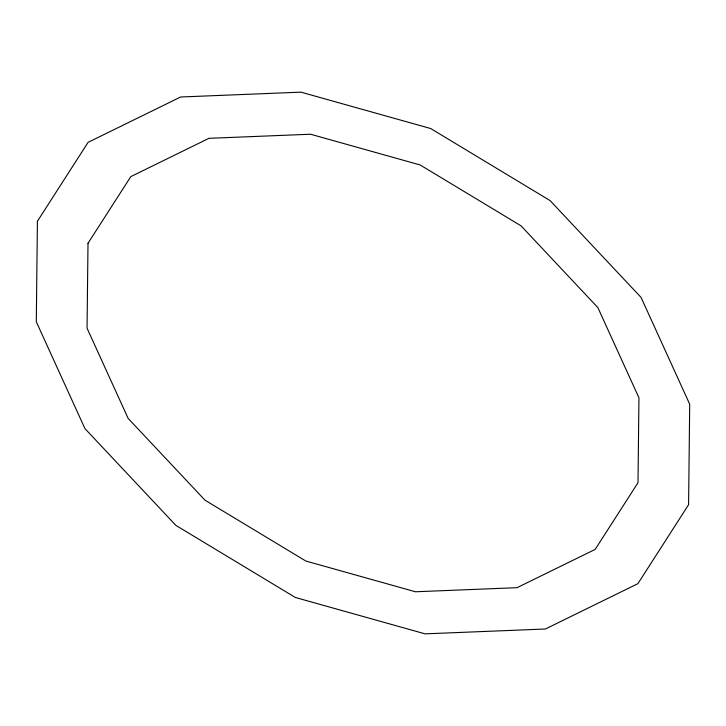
<?xml version="1.0" encoding="UTF-8"?>
<svg xmlns="http://www.w3.org/2000/svg" width="726" height="726" viewBox="0 0 726 726"><rect width="100%" height="100%" fill="white"/><g stroke="black" fill="none" stroke-linecap="round" stroke-linejoin="round"><path stroke-width="1.09" d="M37.416 221.276L36.3 321.79L84.924 428.576L175.883 525.388L295.328 597.471L425.073 633.852L545.371 629.006L637.909 583.659L688.584 504.724L689.7 404.21L641.076 297.424L550.117 200.612L430.672 128.529L300.927 92.148L180.629 96.994L88.091 142.341L37.416 221.276M88 243.292L87.056 328.197L128.13 418.394L204.95 500.16L305.846 561.035L415.435 591.772L517.039 587.679L595.193 549.382L638 482.708L638.944 397.803L597.87 307.606L521.05 225.84L420.154 164.965L310.565 134.228L208.961 138.321L130.807 176.618L88 243.292"/></g></svg>
